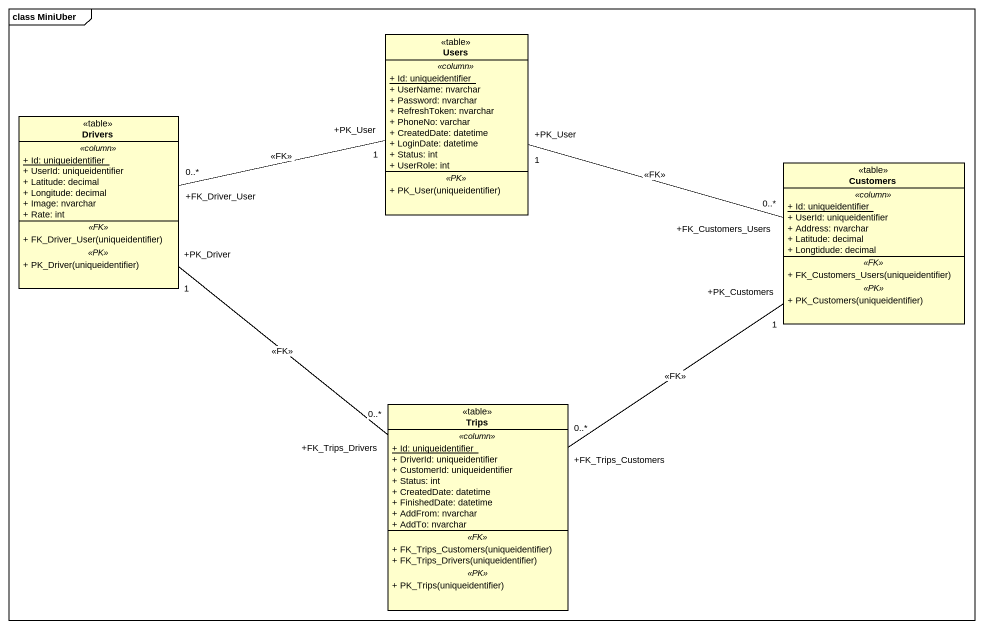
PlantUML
@startuml
mainframe class MiniUber
hide circle
hide empty members
skinparam classAttributeIconSize 0
class Users <<table>> {
  .. <<column>> ..
  {static} + Id: uniqueidentifier
  + UserName: nvarchar
  + Password: nvarchar
  + RefreshToken: nvarchar
  + PhoneNo: varchar
  + CreatedDate: datetime
  + LoginDate: datetime
  + Status: int
  + UserRole: int
  .. <<PK>> ..
  + PK_User(uniqueidentifier)
}
class Drivers <<table>> {
  .. <<column>> ..
  {static} + Id: uniqueidentifier
  + UserId: uniqueidentifier
  + Latitude: decimal
  + Longitude: decimal
  + Image: nvarchar
  + Rate: int
  .. <<FK>> ..
  + FK_Driver_User(uniqueidentifier)
  .. <<PK>> ..
  + PK_Driver(uniqueidentifier)
}
class Customers <<table>> {
  .. <<column>> ..
  {static} + Id: uniqueidentifier
  + UserId: uniqueidentifier
  + Address: nvarchar
  + Latitude: decimal
  + Longtidude: decimal
  .. <<FK>> ..
  + FK_Customers_Users(uniqueidentifier)
  .. <<PK>> ..
  + PK_Customers(uniqueidentifier)
}
class Trips <<table>> {
  .. <<column>> ..
  {static} + Id: uniqueidentifier
  + DriverId: uniqueidentifier
  + CustomerId: uniqueidentifier
  + Status: int
  + CreatedDate: datetime
  + FinishedDate: datetime
  + AddFrom: nvarchar
  + AddTo: nvarchar
  .. <<FK>> ..
  + FK_Trips_Customers(uniqueidentifier)
  + FK_Trips_Drivers(uniqueidentifier)
  .. <<PK>> ..
  + PK_Trips(uniqueidentifier)
}
Drivers "+FK_Driver_User\n0..*" -right- "+PK_User\n1" Users : <<FK>>
Customers "+FK_Customers_Users\n0..*" -left- "+PK_User\n1" Users : <<FK>>
Trips "+FK_Trips_Drivers\n0..*" -up- "+PK_Driver\n1" Drivers : <<FK>>
Trips "+FK_Trips_Customers\n0..*" -up- "+PK_Customers\n1" Customers : <<FK>>
@enduml
